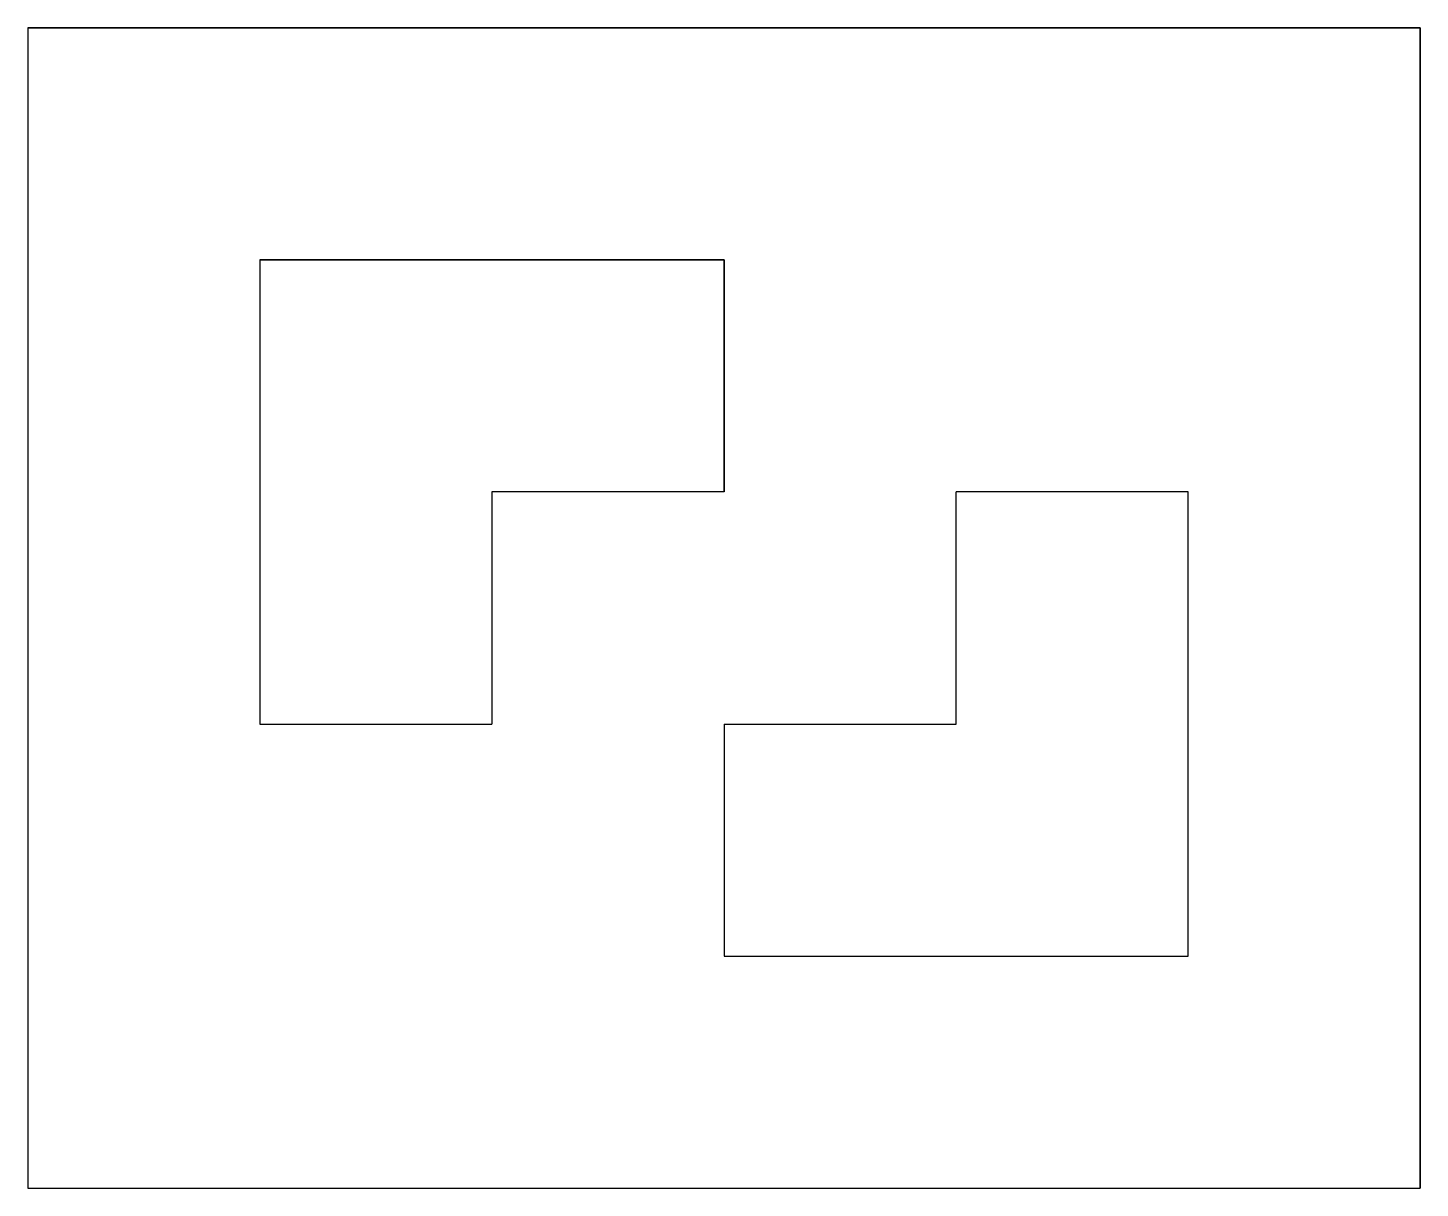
# Model space of a CAD drawing. Extents: x 0 to 6, y 0 to 5.
import ezdxf

# ---------------------------------------------------------------- set-up
doc = ezdxf.new("R2010")
doc.units = 0
doc.layers.get('0').update_dxf_attribs({"linetype": 'CONTINUOUS'})

# ---------------------------------------------------------------- blocks, each defined once
blk = doc.blocks.new('*U6')
at = {"color": 7}
for p, q in [((0, 5, 1), (6, 5, 1)), ((0, 5), (0, 5, 1)), ((0, 5, 1), (0, 0, 1)), ((0, 5), (0, 0)), ((6, 5), (0, 5)), ((6, 5), (6, 5, 1)), ((6, 5, 1), (6, 0, 1)), ((6, 0), (6, 5)), ((3, 4, 1), (1, 4, 1)), ((1, 4, 2), (3, 4, 2)), ((1, 4, 1), (1, 4, 2)), ((1, 4, 2), (1, 2, 2)), ((1, 4, 1), (1, 2, 1)), ((3, 3, 1), (3, 4, 1)), ((3, 4, 1), (3, 4, 2)), ((3, 4, 2), (3, 3, 2)), ((3, 3, 2), (2, 3, 2)), ((3, 3, 1), (2, 3, 1)), ((2, 3, 2), (2, 2, 2)), ((2, 3, 1), (2, 3, 2)), ((2, 3, 1), (2, 2, 1)), ((3, 3, 1), (3, 3, 2)), ((5, 3, 2), (4, 3, 2)), ((5, 3, 1), (4, 3, 1)), ((4, 3, 2), (4, 3, 1)), ((4, 2, 2), (4, 3, 2)), ((4, 2, 1), (4, 3, 1)), ((5, 1, 2), (5, 3, 2)), ((5, 1, 1), (5, 3, 1)), ((5, 3, 1), (5, 3, 2)), ((1, 2, 1), (1, 2, 2)), ((1, 2, 2), (2, 2, 2)), ((1, 2, 1), (2, 2, 1)), ((2, 2, 2), (2, 2, 1)), ((3, 2, 2), (3, 1, 2)), ((3, 2, 1), (3, 1, 1)), ((3, 2, 2), (4, 2, 2)), ((3, 2, 1), (3, 2, 2)), ((3, 2, 1), (4, 2, 1)), ((4, 2, 2), (4, 2, 1)), ((3, 1, 2), (5, 1, 2)), ((3, 1, 1), (3, 1, 2)), ((3, 1, 1), (5, 1, 1)), ((5, 1, 2), (5, 1, 1)), ((0, 0), (0, 0, 1)), ((0, 0, 1), (6, 0, 1)), ((0, 0), (6, 0)), ((6, 0, 1), (6, 0))]:
    blk.add_line(p, q, dxfattribs=at)

msp = doc.modelspace()

# ---------------------------------------------------------------- block references
msp.add_blockref('*U6', (0, 0))

doc.saveas('drawing.dxf')
